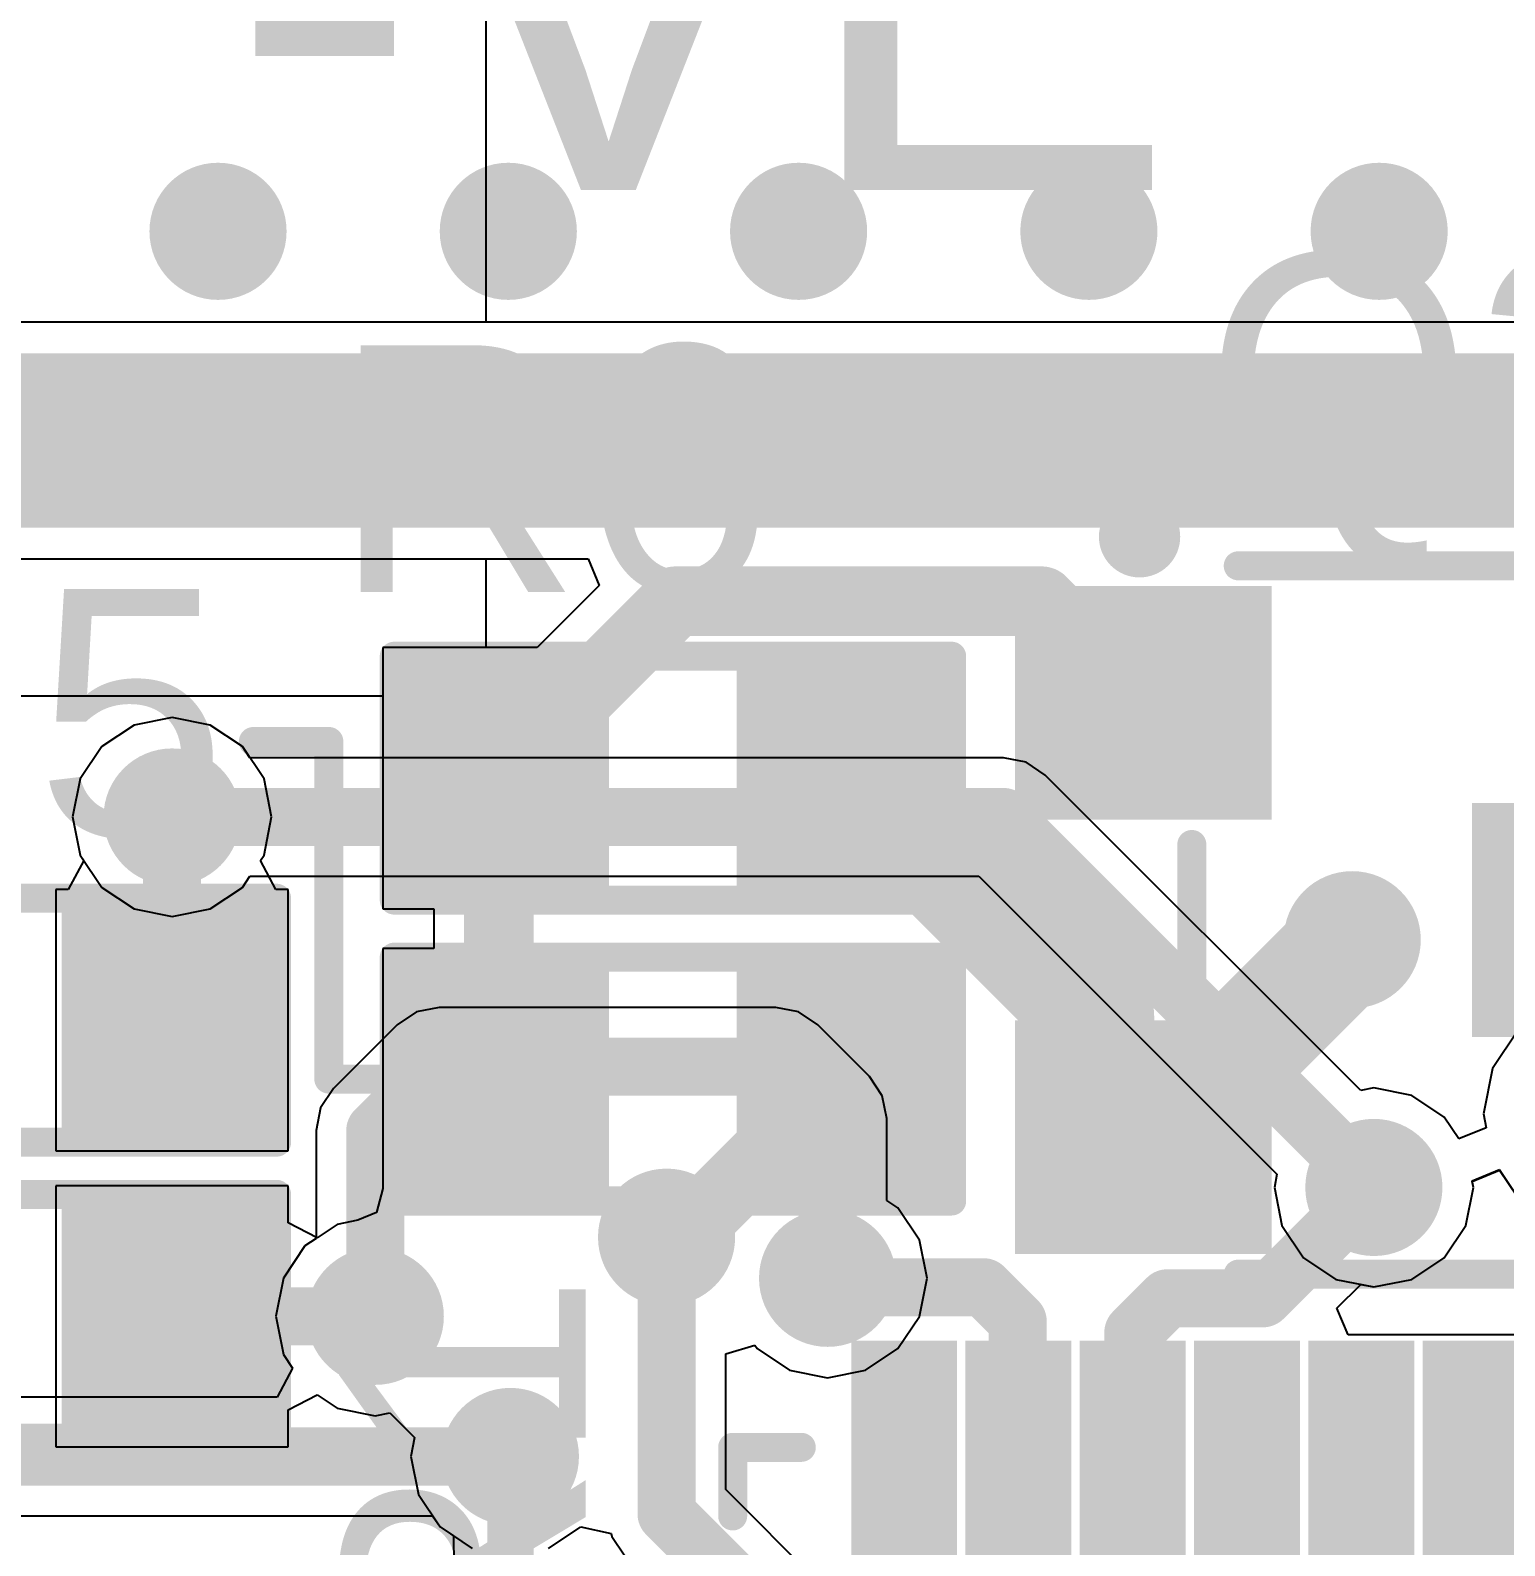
# Model space of a CAD drawing. Header units: millimetres. Extents: x -3 to 5381, y -54 to 5355.
# Drawn here: x 28.67 to 35.12, y -11.27 to -4.64 of the extents above; entities that cross this region are included whole.
import ezdxf

# ---------------------------------------------------------------- set-up
doc = ezdxf.new("R2010")
doc.units = ezdxf.units.MM
for name, color, linetype in [('BottomLayer', 5, 'Continuous'), ('TopLayer', 1, 'Continuous'), ('TopOverlay', 2, 'Continuous'), ('TopPaste', 8, 'Continuous'), ('TopSolder', 216, 'Continuous'), ('ViaHoleLayer', 16, 'Continuous')]:
    doc.layers.add(name, color=color, linetype=linetype)
doc.styles.add('Arial', font='', dxfattribs={"height": 0.2})
doc.styles.get('Arial').set_extended_font_data('Arial')

# ---------------------------------------------------------------- blocks, each defined once
blk = doc.blocks.new('RES_0603_2')
at = {"layer": 'TopLayer'}
for points in [[(-0.3809999999999999, 0.4445), (-0.3809999999999999, -0.4445), (-1.143, -0.4445), (-1.143, 0.4445)], [(1.143, 0.4445), (1.143, -0.4445), (0.3809999999999999, -0.4445), (0.3809999999999999, 0.4445)]]:
    blk.add_hatch(color=1, dxfattribs=at).paths.add_polyline_path(points)
at = {"layer": 'TopPaste'}
for points in [[(-0.3809999999999999, 0.4445), (-0.3809999999999999, -0.4445), (-1.143, -0.4445), (-1.143, 0.4445)], [(1.143, 0.4445), (1.143, -0.4445), (0.3809999999999999, -0.4445), (0.3809999999999999, 0.4445)]]:
    blk.add_hatch(color=8, dxfattribs=at).paths.add_polyline_path(points)
at = {"layer": 'TopSolder'}
for points in [[(-0.2794, 0.5460999999999999), (-0.2794, -0.5460999999999999), (-1.2446, -0.5460999999999999), (-1.2446, 0.5460999999999999)], [(1.2446, 0.5460999999999999), (1.2446, -0.5460999999999999), (0.2794, -0.5460999999999999), (0.2794, 0.5460999999999999)]]:
    blk.add_hatch(color=216, dxfattribs=at).paths.add_polyline_path(points)
at = {"layer": 'TopOverlay', "const_width": 0.127}
for points in [[(-1.2192, 0.5334), (-1.2192, -0.5334)], [(1.2192, 0.5334), (-1.2192, 0.5334)], [(1.2192, 0.5334), (1.2192, -0.5334)], [(1.2192, -0.5334), (-1.2192, -0.5334)]]:
    blk.add_lwpolyline(points, dxfattribs=at)
at = {"layer": 'TopOverlay', "const_width": 0.0635}
for points in [[(-1.25095, 0.5334, 1), (-1.18745, 0.5334, 1)], [(-1.25095, 0.5334, 1), (-1.18745, 0.5334, 1)], [(1.18745, 0.5334, 1), (1.25095, 0.5334, 1)], [(1.18745, 0.5334, 1), (1.25095, 0.5334, 1)], [(-1.25095, -0.5334, 1), (-1.18745, -0.5334, 1)], [(-1.25095, -0.5334, 1), (-1.18745, -0.5334, 1)], [(1.18745, -0.5334, 1), (1.25095, -0.5334, 1)], [(1.18745, -0.5334, 1), (1.25095, -0.5334, 1)]]:
    blk.add_lwpolyline(points, format="xyb", close=True, dxfattribs=at)
blk = doc.blocks.new('RES_0603_3')
at = {"layer": 'TopLayer'}
for points in [[(-0.3809999999999999, 0.4445), (-0.3809999999999999, -0.4445), (-1.143, -0.4445), (-1.143, 0.4445)], [(1.143, 0.4445), (1.143, -0.4445), (0.3809999999999999, -0.4445), (0.3809999999999999, 0.4445)]]:
    blk.add_hatch(color=1, dxfattribs=at).paths.add_polyline_path(points)
at = {"layer": 'TopPaste'}
for points in [[(-0.3809999999999999, 0.4445), (-0.3809999999999999, -0.4445), (-1.143, -0.4445), (-1.143, 0.4445)], [(1.143, 0.4445), (1.143, -0.4445), (0.3809999999999999, -0.4445), (0.3809999999999999, 0.4445)]]:
    blk.add_hatch(color=8, dxfattribs=at).paths.add_polyline_path(points)
at = {"layer": 'TopSolder'}
for points in [[(-0.2794, 0.5460999999999999), (-0.2794, -0.5460999999999999), (-1.2446, -0.5460999999999999), (-1.2446, 0.5460999999999999)], [(1.2446, 0.5460999999999999), (1.2446, -0.5460999999999999), (0.2794, -0.5460999999999999), (0.2794, 0.5460999999999999)]]:
    blk.add_hatch(color=216, dxfattribs=at).paths.add_polyline_path(points)
at = {"layer": 'TopOverlay', "const_width": 0.127}
for points in [[(-1.2192, 0.5334), (-1.2192, -0.5334)], [(1.2192, 0.5334), (-1.2192, 0.5334)], [(1.2192, 0.5334), (1.2192, -0.5334)], [(1.2192, -0.5334), (-1.2192, -0.5334)]]:
    blk.add_lwpolyline(points, dxfattribs=at)
at = {"layer": 'TopOverlay', "const_width": 0.0635}
for points in [[(-1.25095, 0.5334, 1), (-1.18745, 0.5334, 1)], [(-1.25095, 0.5334, 1), (-1.18745, 0.5334, 1)], [(1.18745, 0.5334, 1), (1.25095, 0.5334, 1)], [(1.18745, 0.5334, 1), (1.25095, 0.5334, 1)], [(-1.25095, -0.5334, 1), (-1.18745, -0.5334, 1)], [(-1.25095, -0.5334, 1), (-1.18745, -0.5334, 1)], [(1.18745, -0.5334, 1), (1.25095, -0.5334, 1)], [(1.18745, -0.5334, 1), (1.25095, -0.5334, 1)]]:
    blk.add_lwpolyline(points, format="xyb", close=True, dxfattribs=at)
blk = doc.blocks.new('QFN_24_EP_4X4__18')
at = {"layer": 'TopLayer'}
for points in [[(-1.37999978, 2.36500289), (-1.1200003, 2.36500289), (-1.1200003, 1.50500207), (-1.37999978, 1.50500207)], [(-0.88000078, 2.36500289), (-0.6200013, 2.36500289), (-0.6200013, 1.50500207), (-0.88000078, 1.50500207)], [(-0.37999924, 2.36500289), (-0.11999976, 2.36500289), (-0.11999976, 1.50500207), (-0.37999924, 1.50500207)], [(0.11999976, 2.36500289), (0.37999924, 2.36500289), (0.37999924, 1.50500207), (0.11999976, 1.50500207)], [(0.6200013, 2.36500289), (0.88000078, 2.36500289), (0.88000078, 1.50500207), (0.6200013, 1.50500207)], [(1.1200003, 2.36500289), (1.37999978, 2.36500289), (1.37999978, 1.50500207), (1.1200003, 1.50500207)], [(-2.36500035, 1.38000232), (-1.50499953, 1.38000232), (-1.50499953, 1.12000284), (-2.36500035, 1.12000284)], [(1.50499953, 1.38000232), (2.36500035, 1.38000232), (2.36500035, 1.12000284), (1.50499953, 1.12000284)], [(-1.05000044, 1.05000298), (1.05000044, 1.05000298), (1.05000044, -1.0499979), (-1.05000044, -1.0499979)], [(-2.36500035, 0.8800033199999999), (-1.50499953, 0.8800033199999999), (-1.50499953, 0.62000384), (-2.36500035, 0.62000384)], [(1.50499953, 0.8800033199999999), (2.36500035, 0.8800033199999999), (2.36500035, 0.62000384), (1.50499953, 0.62000384)], [(-2.36500035, 0.38000178), (-1.50499953, 0.38000178), (-1.50499953, 0.1200023), (-2.36500035, 0.1200023)], [(1.50499953, 0.38000178), (2.36500035, 0.38000178), (2.36500035, 0.1200023), (1.50499953, 0.1200023)], [(-2.36500035, -0.11999722), (-1.50499953, -0.11999722), (-1.50499953, -0.3799967), (-2.36500035, -0.3799967)], [(1.50499953, -0.11999722), (2.36500035, -0.11999722), (2.36500035, -0.3799967), (1.50499953, -0.3799967)], [(-2.36500035, -0.61999876), (-1.50499953, -0.61999876), (-1.50499953, -0.8799982399999999), (-2.36500035, -0.8799982399999999)], [(1.50499953, -0.61999876), (2.36500035, -0.61999876), (2.36500035, -0.8799982399999999), (1.50499953, -0.8799982399999999)], [(-2.36500035, -1.11999776), (-1.50499953, -1.11999776), (-1.50499953, -1.37999724), (-2.36500035, -1.37999724)], [(1.50499953, -1.11999776), (2.36500035, -1.11999776), (2.36500035, -1.37999724), (1.50499953, -1.37999724)], [(-1.37999978, -1.50499699), (-1.1200003, -1.50499699), (-1.1200003, -2.36499781), (-1.37999978, -2.36499781)], [(-0.88000078, -1.50499699), (-0.6200013, -1.50499699), (-0.6200013, -2.36499781), (-0.88000078, -2.36499781)], [(-0.37999924, -1.50499699), (-0.11999976, -1.50499699), (-0.11999976, -2.36499781), (-0.37999924, -2.36499781)], [(0.11999976, -1.50499699), (0.37999924, -1.50499699), (0.37999924, -2.36499781), (0.11999976, -2.36499781)], [(0.6200013, -1.50499699), (0.88000078, -1.50499699), (0.88000078, -2.36499781), (0.6200013, -2.36499781)], [(1.1200003, -1.50499699), (1.37999978, -1.50499699), (1.37999978, -2.36499781), (1.1200003, -2.36499781)]]:
    blk.add_hatch(color=1, dxfattribs=at).paths.add_polyline_path(points)
at = {"layer": 'TopPaste'}
for points in [[(-1.37999978, 2.36500289), (-1.1200003, 2.36500289), (-1.1200003, 1.50500207), (-1.37999978, 1.50500207)], [(-0.88000078, 2.36500289), (-0.6200013, 2.36500289), (-0.6200013, 1.50500207), (-0.88000078, 1.50500207)], [(-0.37999924, 2.36500289), (-0.11999976, 2.36500289), (-0.11999976, 1.50500207), (-0.37999924, 1.50500207)], [(0.11999976, 2.36500289), (0.37999924, 2.36500289), (0.37999924, 1.50500207), (0.11999976, 1.50500207)], [(0.6200013, 2.36500289), (0.88000078, 2.36500289), (0.88000078, 1.50500207), (0.6200013, 1.50500207)], [(1.1200003, 2.36500289), (1.37999978, 2.36500289), (1.37999978, 1.50500207), (1.1200003, 1.50500207)], [(-2.36500035, 1.38000232), (-1.50499953, 1.38000232), (-1.50499953, 1.12000284), (-2.36500035, 1.12000284)], [(1.50499953, 1.38000232), (2.36500035, 1.38000232), (2.36500035, 1.12000284), (1.50499953, 1.12000284)], [(-2.36500035, 0.8800033199999999), (-1.50499953, 0.8800033199999999), (-1.50499953, 0.62000384), (-2.36500035, 0.62000384)], [(1.50499953, 0.8800033199999999), (2.36500035, 0.8800033199999999), (2.36500035, 0.62000384), (1.50499953, 0.62000384)], [(-0.6600012199999999, 0.6600037599999999), (0.6600012199999999, 0.6600037599999999), (0.6600012199999999, -0.65999868), (-0.6600012199999999, -0.65999868)], [(-2.36500035, 0.38000178), (-1.50499953, 0.38000178), (-1.50499953, 0.1200023), (-2.36500035, 0.1200023)], [(1.50499953, 0.38000178), (2.36500035, 0.38000178), (2.36500035, 0.1200023), (1.50499953, 0.1200023)], [(-2.36500035, -0.11999722), (-1.50499953, -0.11999722), (-1.50499953, -0.3799967), (-2.36500035, -0.3799967)], [(1.50499953, -0.11999722), (2.36500035, -0.11999722), (2.36500035, -0.3799967), (1.50499953, -0.3799967)], [(-2.36500035, -0.61999876), (-1.50499953, -0.61999876), (-1.50499953, -0.8799982399999999), (-2.36500035, -0.8799982399999999)], [(1.50499953, -0.61999876), (2.36500035, -0.61999876), (2.36500035, -0.8799982399999999), (1.50499953, -0.8799982399999999)], [(-2.36500035, -1.11999776), (-1.50499953, -1.11999776), (-1.50499953, -1.37999724), (-2.36500035, -1.37999724)], [(1.50499953, -1.11999776), (2.36500035, -1.11999776), (2.36500035, -1.37999724), (1.50499953, -1.37999724)], [(-1.37999978, -1.50499699), (-1.1200003, -1.50499699), (-1.1200003, -2.36499781), (-1.37999978, -2.36499781)], [(-0.88000078, -1.50499699), (-0.6200013, -1.50499699), (-0.6200013, -2.36499781), (-0.88000078, -2.36499781)], [(-0.37999924, -1.50499699), (-0.11999976, -1.50499699), (-0.11999976, -2.36499781), (-0.37999924, -2.36499781)], [(0.11999976, -1.50499699), (0.37999924, -1.50499699), (0.37999924, -2.36499781), (0.11999976, -2.36499781)], [(0.6200013, -1.50499699), (0.88000078, -1.50499699), (0.88000078, -2.36499781), (0.6200013, -2.36499781)], [(1.1200003, -1.50499699), (1.37999978, -1.50499699), (1.37999978, -2.36499781), (1.1200003, -2.36499781)]]:
    blk.add_hatch(color=8, dxfattribs=at).paths.add_polyline_path(points)
at = {"layer": 'TopSolder'}
for points in [[(-1.48159978, 2.46660289), (-1.0184003, 2.46660289), (-1.0184003, 1.40340207), (-1.48159978, 1.40340207)], [(-0.98160078, 2.46660289), (-0.5184013, 2.46660289), (-0.5184013, 1.40340207), (-0.98160078, 1.40340207)], [(-0.48159924, 2.46660289), (-0.01839976, 2.46660289), (-0.01839976, 1.40340207), (-0.48159924, 1.40340207)], [(0.01839976, 2.46660289), (0.48159924, 2.46660289), (0.48159924, 1.40340207), (0.01839976, 1.40340207)], [(0.5184013, 2.46660289), (0.98160078, 2.46660289), (0.98160078, 1.40340207), (0.5184013, 1.40340207)], [(1.0184003, 2.46660289), (1.48159978, 2.46660289), (1.48159978, 1.40340207), (1.0184003, 1.40340207)], [(-2.46660035, 1.48160232), (-1.40339953, 1.48160232), (-1.40339953, 1.01840284), (-2.46660035, 1.01840284)], [(1.40339953, 1.48160232), (2.46660035, 1.48160232), (2.46660035, 1.01840284), (1.40339953, 1.01840284)], [(-1.15160044, 1.15160298), (1.15160044, 1.15160298), (1.15160044, -1.1515979), (-1.15160044, -1.1515979)], [(-2.46660035, 0.98160332), (-1.40339953, 0.98160332), (-1.40339953, 0.51840384), (-2.46660035, 0.51840384)], [(1.40339953, 0.98160332), (2.46660035, 0.98160332), (2.46660035, 0.51840384), (1.40339953, 0.51840384)], [(-2.46660035, 0.48160178), (-1.40339953, 0.48160178), (-1.40339953, 0.0184023), (-2.46660035, 0.0184023)], [(1.40339953, 0.48160178), (2.46660035, 0.48160178), (2.46660035, 0.0184023), (1.40339953, 0.0184023)], [(-2.46660035, -0.01839722), (-1.40339953, -0.01839722), (-1.40339953, -0.4815967), (-2.46660035, -0.4815967)], [(1.40339953, -0.01839722), (2.46660035, -0.01839722), (2.46660035, -0.4815967), (1.40339953, -0.4815967)], [(-2.46660035, -0.51839876), (-1.40339953, -0.51839876), (-1.40339953, -0.98159824), (-2.46660035, -0.98159824)], [(1.40339953, -0.51839876), (2.46660035, -0.51839876), (2.46660035, -0.98159824), (1.40339953, -0.98159824)], [(-2.46660035, -1.01839776), (-1.40339953, -1.01839776), (-1.40339953, -1.48159724), (-2.46660035, -1.48159724)], [(1.40339953, -1.01839776), (2.46660035, -1.01839776), (2.46660035, -1.48159724), (1.40339953, -1.48159724)], [(-1.48159978, -1.40339699), (-1.0184003, -1.40339699), (-1.0184003, -2.46659781), (-1.48159978, -2.46659781)], [(-0.98160078, -1.40339699), (-0.5184013, -1.40339699), (-0.5184013, -2.46659781), (-0.98160078, -2.46659781)], [(-0.48159924, -1.40339699), (-0.01839976, -1.40339699), (-0.01839976, -2.46659781), (-0.48159924, -2.46659781)], [(0.01839976, -1.40339699), (0.48159924, -1.40339699), (0.48159924, -2.46659781), (0.01839976, -2.46659781)], [(0.5184013, -1.40339699), (0.98160078, -1.40339699), (0.98160078, -2.46659781), (0.5184013, -2.46659781)], [(1.0184003, -1.40339699), (1.48159978, -1.40339699), (1.48159978, -2.46659781), (1.0184003, -2.46659781)]]:
    blk.add_hatch(color=216, dxfattribs=at).paths.add_polyline_path(points)
at = {"layer": 'TopOverlay', "const_width": 0.127}
for points in [[(-2.00000108, 2.00000362), (-1.69999914, 2.00000362)], [(-2.00000108, 2.00000362), (-2.00000108, 1.70000168)], [(1.69999914, 2.00000362), (2.00000108, 2.00000362)], [(2.00000108, 2.00000362), (2.00000108, 1.70000168)], [(-2.00000108, -1.6999966), (-2.00000108, -1.99999854)], [(2.00000108, -1.6999966), (2.00000108, -1.99999854)], [(-2.00000108, -1.99999854), (-1.69999914, -1.99999854)], [(1.69999914, -1.99999854), (2.00000108, -1.99999854)]]:
    blk.add_lwpolyline(points, dxfattribs=at)
at = {"layer": 'TopOverlay'}
for points, const_width in [([(-2.03175108, 2.00000362, 1), (-1.96825108, 2.00000362, 1)], 0.0635), ([(-2.03175108, 2.00000362, 1), (-1.96825108, 2.00000362, 1)], 0.0635), ([(-1.73174914, 2.00000362, 1), (-1.66824914, 2.00000362, 1)], 0.0635), ([(1.66824914, 2.00000362, 1), (1.73174914, 2.00000362, 1)], 0.0635), ([(1.96825108, 2.00000362, 1), (2.03175108, 2.00000362, 1)], 0.0635), ([(1.96825108, 2.00000362, 1), (2.03175108, 2.00000362, 1)], 0.0635), ([(-2.03175108, 1.70000168, 1), (-1.96825108, 1.70000168, 1)], 0.0635), ([(1.96825108, 1.70000168, 1), (2.03175108, 1.70000168, 1)], 0.0635), ([(-2.59059934, 1.2446, 1), (-2.69260066, 1.2446, 1)], 0.1999996), ([(-2.74260056, 1.2446, 1), (-2.64260076, 1.2446, 1)], 0.0999998), ([(-2.64059924, 1.2446, 1), (-2.54059944, 1.2446, 1)], 0.0999998), ([(-2.03175108, -1.6999966, 1), (-1.96825108, -1.6999966, 1)], 0.0635), ([(1.96825108, -1.6999966, 1), (2.03175108, -1.6999966, 1)], 0.0635), ([(-2.03175108, -1.99999854, 1), (-1.96825108, -1.99999854, 1)], 0.0635), ([(-2.03175108, -1.99999854, 1), (-1.96825108, -1.99999854, 1)], 0.0635), ([(-1.73174914, -1.99999854, 1), (-1.66824914, -1.99999854, 1)], 0.0635), ([(1.66824914, -1.99999854, 1), (1.73174914, -1.99999854, 1)], 0.0635), ([(1.96825108, -1.99999854, 1), (2.03175108, -1.99999854, 1)], 0.0635), ([(1.96825108, -1.99999854, 1), (2.03175108, -1.99999854, 1)], 0.0635)]:
    blk.add_lwpolyline(points, format="xyb", close=True, dxfattribs=dict(at, const_width=const_width))
blk = doc.blocks.new('RES_0603_22')
at = {"layer": 'TopLayer'}
for points in [[(-0.3809999999999999, 0.4445), (-0.3809999999999999, -0.4445), (-1.143, -0.4445), (-1.143, 0.4445)], [(1.143, 0.4445), (1.143, -0.4445), (0.3809999999999999, -0.4445), (0.3809999999999999, 0.4445)]]:
    blk.add_hatch(color=1, dxfattribs=at).paths.add_polyline_path(points)
at = {"layer": 'TopPaste'}
for points in [[(-0.3809999999999999, 0.4445), (-0.3809999999999999, -0.4445), (-1.143, -0.4445), (-1.143, 0.4445)], [(1.143, 0.4445), (1.143, -0.4445), (0.3809999999999999, -0.4445), (0.3809999999999999, 0.4445)]]:
    blk.add_hatch(color=8, dxfattribs=at).paths.add_polyline_path(points)
at = {"layer": 'TopSolder'}
for points in [[(-0.2794, 0.5460999999999999), (-0.2794, -0.5460999999999999), (-1.2446, -0.5460999999999999), (-1.2446, 0.5460999999999999)], [(1.2446, 0.5460999999999999), (1.2446, -0.5460999999999999), (0.2794, -0.5460999999999999), (0.2794, 0.5460999999999999)]]:
    blk.add_hatch(color=216, dxfattribs=at).paths.add_polyline_path(points)
at = {"layer": 'TopOverlay', "const_width": 0.127}
for points in [[(-1.2192, 0.5334), (-1.2192, -0.5334)], [(1.2192, 0.5334), (-1.2192, 0.5334)], [(1.2192, 0.5334), (1.2192, -0.5334)], [(1.2192, -0.5334), (-1.2192, -0.5334)]]:
    blk.add_lwpolyline(points, dxfattribs=at)
at = {"layer": 'TopOverlay', "const_width": 0.0635}
for points in [[(-1.25095, 0.5334, 1), (-1.18745, 0.5334, 1)], [(-1.25095, 0.5334, 1), (-1.18745, 0.5334, 1)], [(1.18745, 0.5334, 1), (1.25095, 0.5334, 1)], [(1.18745, 0.5334, 1), (1.25095, 0.5334, 1)], [(-1.25095, -0.5334, 1), (-1.18745, -0.5334, 1)], [(-1.25095, -0.5334, 1), (-1.18745, -0.5334, 1)], [(1.18745, -0.5334, 1), (1.25095, -0.5334, 1)], [(1.18745, -0.5334, 1), (1.25095, -0.5334, 1)]]:
    blk.add_lwpolyline(points, format="xyb", close=True, dxfattribs=at)
blk = doc.blocks.new('RES_0603_23')
at = {"layer": 'TopLayer'}
for points in [[(-0.3809999999999999, 0.4445), (-0.3809999999999999, -0.4445), (-1.143, -0.4445), (-1.143, 0.4445)], [(1.143, 0.4445), (1.143, -0.4445), (0.3809999999999999, -0.4445), (0.3809999999999999, 0.4445)]]:
    blk.add_hatch(color=1, dxfattribs=at).paths.add_polyline_path(points)
at = {"layer": 'TopPaste'}
for points in [[(-0.3809999999999999, 0.4445), (-0.3809999999999999, -0.4445), (-1.143, -0.4445), (-1.143, 0.4445)], [(1.143, 0.4445), (1.143, -0.4445), (0.3809999999999999, -0.4445), (0.3809999999999999, 0.4445)]]:
    blk.add_hatch(color=8, dxfattribs=at).paths.add_polyline_path(points)
at = {"layer": 'TopSolder'}
for points in [[(-0.2794, 0.5460999999999999), (-0.2794, -0.5460999999999999), (-1.2446, -0.5460999999999999), (-1.2446, 0.5460999999999999)], [(1.2446, 0.5460999999999999), (1.2446, -0.5460999999999999), (0.2794, -0.5460999999999999), (0.2794, 0.5460999999999999)]]:
    blk.add_hatch(color=216, dxfattribs=at).paths.add_polyline_path(points)
at = {"layer": 'TopOverlay', "const_width": 0.127}
for points in [[(-1.2192, 0.5334), (-1.2192, -0.5334)], [(1.2192, 0.5334), (-1.2192, 0.5334)], [(1.2192, 0.5334), (1.2192, -0.5334)], [(1.2192, -0.5334), (-1.2192, -0.5334)]]:
    blk.add_lwpolyline(points, dxfattribs=at)
at = {"layer": 'TopOverlay', "const_width": 0.0635}
for points in [[(-1.25095, 0.5334, 1), (-1.18745, 0.5334, 1)], [(-1.25095, 0.5334, 1), (-1.18745, 0.5334, 1)], [(1.18745, 0.5334, 1), (1.25095, 0.5334, 1)], [(1.18745, 0.5334, 1), (1.25095, 0.5334, 1)], [(-1.25095, -0.5334, 1), (-1.18745, -0.5334, 1)], [(-1.25095, -0.5334, 1), (-1.18745, -0.5334, 1)], [(1.18745, -0.5334, 1), (1.25095, -0.5334, 1)], [(1.18745, -0.5334, 1), (1.25095, -0.5334, 1)]]:
    blk.add_lwpolyline(points, format="xyb", close=True, dxfattribs=at)
blk = doc.blocks.new('SOT_23_28')
at = {"layer": 'TopLayer'}
for points in [[(-0.41000045, 1.46000089), (0.41000045, 1.46000089), (0.41000045, 0.54000019), (-0.41000045, 0.54000019)], [(-1.36000109, -0.54000019), (-0.54000019, -0.54000019), (-0.54000019, -1.46000089), (-1.36000109, -1.46000089)], [(0.54000019, -0.54000019), (1.36000109, -0.54000019), (1.36000109, -1.46000089), (0.54000019, -1.46000089)]]:
    blk.add_hatch(color=1, dxfattribs=at).paths.add_polyline_path(points)
at = {"layer": 'TopPaste'}
for points in [[(-0.41000045, 1.46000089), (0.41000045, 1.46000089), (0.41000045, 0.54000019), (-0.41000045, 0.54000019)], [(-1.36000109, -0.54000019), (-0.54000019, -0.54000019), (-0.54000019, -1.46000089), (-1.36000109, -1.46000089)], [(0.54000019, -0.54000019), (1.36000109, -0.54000019), (1.36000109, -1.46000089), (0.54000019, -1.46000089)]]:
    blk.add_hatch(color=8, dxfattribs=at).paths.add_polyline_path(points)
at = {"layer": 'TopSolder'}
for points in [[(-0.51160045, 1.56160089), (0.51160045, 1.56160089), (0.51160045, 0.43840019), (-0.51160045, 0.43840019)], [(-1.46160109, -0.43840019), (-0.43840019, -0.43840019), (-0.43840019, -1.56160089), (-1.46160109, -1.56160089)], [(0.43840019, -0.43840019), (1.46160109, -0.43840019), (1.46160109, -1.56160089), (0.43840019, -1.56160089)]]:
    blk.add_hatch(color=216, dxfattribs=at).paths.add_polyline_path(points)
at = {"layer": 'TopOverlay', "const_width": 0.127}
for points in [[(-1.5494, -0.5841999999999999), (-1.5494, 0.8128)], [(-0.5588, 0.8128), (-1.5494, 0.8128)], [(1.5494, 0.8128), (0.5588, 0.8128)], [(1.5494, -0.5841999999999999), (1.5494, 0.8128)], [(0.3302, -0.7874), (-0.3302, -0.7874)]]:
    blk.add_lwpolyline(points, dxfattribs=at)
at = {"layer": 'TopOverlay'}
for points, const_width in [([(-1.58115, 0.8128, 1), (-1.51765, 0.8128, 1)], 0.0635), ([(-1.58115, 0.8128, 1), (-1.51765, 0.8128, 1)], 0.0635), ([(-0.5905499999999999, 0.8128, 1), (-0.52705, 0.8128, 1)], 0.0635), ([(0.52705, 0.8128, 1), (0.5905499999999999, 0.8128, 1)], 0.0635), ([(1.51765, 0.8128, 1), (1.58115, 0.8128, 1)], 0.0635), ([(1.51765, 0.8128, 1), (1.58115, 0.8128, 1)], 0.0635), ([(-1.58115, -0.5841999999999999, 1), (-1.51765, -0.5841999999999999, 1)], 0.0635), ([(1.51765, -0.5841999999999999, 1), (1.58115, -0.5841999999999999, 1)], 0.0635), ([(-0.36195, -0.7874, 1), (-0.29845, -0.7874, 1)], 0.0635), ([(0.29845, -0.7874, 1), (0.36195, -0.7874, 1)], 0.0635), ([(-1.6256, -1.016, 1), (-1.7272, -1.016, 1)], 0.254), ([(-1.7907, -1.016, 1), (-1.6637, -1.016, 1)], 0.127), ([(-1.6891, -1.016, 1), (-1.5621, -1.016, 1)], 0.127)]:
    blk.add_lwpolyline(points, format="xyb", close=True, dxfattribs=dict(at, const_width=const_width))

msp = doc.modelspace()

# ---------------------------------------------------------------- hatches: boundary and pattern name
at = {"layer": 'BottomLayer'}
h = msp.add_hatch(color=5, dxfattribs=at)
edge = h.paths.add_edge_path()
edge.add_arc((29.48716226, -5.515051199999999), 0.2999994, 0, 360)
h = msp.add_hatch(color=5, dxfattribs=at)
edge = h.paths.add_edge_path()
edge.add_arc((30.75716226, -5.515051199999999), 0.2999994, 0, 360)
h = msp.add_hatch(color=5, dxfattribs=at)
edge = h.paths.add_edge_path()
edge.add_arc((32.02716226, -5.515051199999999), 0.2999994, 0, 360)
h = msp.add_hatch(color=5, dxfattribs=at)
edge = h.paths.add_edge_path()
edge.add_arc((33.29716226, -5.515051199999999), 0.2999994, 0, 360)
h = msp.add_hatch(color=5, dxfattribs=at)
edge = h.paths.add_edge_path()
edge.add_arc((34.56716226, -5.515051199999999), 0.2999994, 0, 360)
h = msp.add_hatch(color=5, dxfattribs=at)
edge = h.paths.add_edge_path()
edge.add_arc((29.2862, -8.0772), 0.2999994, 0, 360)
h = msp.add_hatch(color=5, dxfattribs=at)
edge = h.paths.add_edge_path()
edge.add_arc((34.4493088, -8.61420426), 0.2999994, 0, 360)
h = msp.add_hatch(color=5, dxfattribs=at)
edge = h.paths.add_edge_path()
edge.add_arc((34.544, -9.697925739999999), 0.2999994, 0, 360)
h = msp.add_hatch(color=5, dxfattribs=at)
edge = h.paths.add_edge_path()
edge.add_arc((31.44954086, -9.915481819999998), 0.2999994, 0, 360)
h = msp.add_hatch(color=5, dxfattribs=at)
edge = h.paths.add_edge_path()
edge.add_arc((32.15395143999999, -10.09530366), 0.2999994, 0, 360)
h = msp.add_hatch(color=5, dxfattribs=at)
edge = h.paths.add_edge_path()
edge.add_arc((30.1752, -10.2616), 0.2999994, 0, 360)
h = msp.add_hatch(color=5, dxfattribs=at)
edge = h.paths.add_edge_path()
edge.add_arc((30.7663088, -10.87480426), 0.2999994, 0, 360)
at = {"layer": 'TopLayer'}
h = msp.add_hatch(color=1, dxfattribs=at)
edge = h.paths.add_edge_path()
edge.add_arc((29.48716226, -5.515051199999999), 0.2999994, 0, 360)
h = msp.add_hatch(color=1, dxfattribs=at)
edge = h.paths.add_edge_path()
edge.add_arc((30.75716226, -5.515051199999999), 0.2999994, 0, 360)
h = msp.add_hatch(color=1, dxfattribs=at)
edge = h.paths.add_edge_path()
edge.add_arc((32.02716226, -5.515051199999999), 0.2999994, 0, 360)
h = msp.add_hatch(color=1, dxfattribs=at)
edge = h.paths.add_edge_path()
edge.add_arc((33.29716226, -5.515051199999999), 0.2999994, 0, 360)
h = msp.add_hatch(color=1, dxfattribs=at)
edge = h.paths.add_edge_path()
edge.add_arc((34.56716226, -5.515051199999999), 0.2999994, 0, 360)
h = msp.add_hatch(color=1, dxfattribs=at)
edge = h.paths.add_edge_path()
edge.add_arc((29.2862, -8.0772), 0.2999994, 0, 360)
h = msp.add_hatch(color=1, dxfattribs=at)
edge = h.paths.add_edge_path()
edge.add_arc((34.4493088, -8.61420426), 0.2999994, 0, 360)
h = msp.add_hatch(color=1, dxfattribs=at)
edge = h.paths.add_edge_path()
edge.add_arc((34.544, -9.697925739999999), 0.2999994, 0, 360)
h = msp.add_hatch(color=1, dxfattribs=at)
edge = h.paths.add_edge_path()
edge.add_arc((31.44954086, -9.915481819999998), 0.2999994, 0, 360)
h = msp.add_hatch(color=1, dxfattribs=at)
edge = h.paths.add_edge_path()
edge.add_arc((32.15395143999999, -10.09530366), 0.2999994, 0, 360)
h = msp.add_hatch(color=1, dxfattribs=at)
edge = h.paths.add_edge_path()
edge.add_arc((30.1752, -10.2616), 0.2999994, 0, 360)
h = msp.add_hatch(color=1, dxfattribs=at)
edge = h.paths.add_edge_path()
edge.add_arc((30.7663088, -10.87480426), 0.2999994, 0, 360)
at = {"layer": 'ViaHoleLayer'}
h = msp.add_hatch(color=16, dxfattribs=at)
edge = h.paths.add_edge_path()
edge.add_arc((29.48716226, -5.515051199999999), 0.1499997, 0, 360)
h = msp.add_hatch(color=16, dxfattribs=at)
edge = h.paths.add_edge_path()
edge.add_arc((30.75716226, -5.515051199999999), 0.1499997, 0, 360)
h = msp.add_hatch(color=16, dxfattribs=at)
edge = h.paths.add_edge_path()
edge.add_arc((32.02716226, -5.515051199999999), 0.1499997, 0, 360)
h = msp.add_hatch(color=16, dxfattribs=at)
edge = h.paths.add_edge_path()
edge.add_arc((33.29716226, -5.515051199999999), 0.1499997, 0, 360)
h = msp.add_hatch(color=16, dxfattribs=at)
edge = h.paths.add_edge_path()
edge.add_arc((34.56716226, -5.515051199999999), 0.1499997, 0, 360)
h = msp.add_hatch(color=16, dxfattribs=at)
edge = h.paths.add_edge_path()
edge.add_arc((29.2862, -8.0772), 0.1499997, 0, 360)
h = msp.add_hatch(color=16, dxfattribs=at)
edge = h.paths.add_edge_path()
edge.add_arc((34.4493088, -8.61420426), 0.1499997, 0, 360)
h = msp.add_hatch(color=16, dxfattribs=at)
edge = h.paths.add_edge_path()
edge.add_arc((34.544, -9.697925739999999), 0.1499997, 0, 360)
h = msp.add_hatch(color=16, dxfattribs=at)
edge = h.paths.add_edge_path()
edge.add_arc((31.44954086, -9.915481819999998), 0.1499997, 0, 360)
h = msp.add_hatch(color=16, dxfattribs=at)
edge = h.paths.add_edge_path()
edge.add_arc((32.15395143999999, -10.09530366), 0.1499997, 0, 360)
h = msp.add_hatch(color=16, dxfattribs=at)
edge = h.paths.add_edge_path()
edge.add_arc((30.1752, -10.2616), 0.1499997, 0, 360)
h = msp.add_hatch(color=16, dxfattribs=at)
edge = h.paths.add_edge_path()
edge.add_arc((30.7663088, -10.87480426), 0.1499997, 0, 360)

# ---------------------------------------------------------------- linework, layer by layer
at = {"layer": 'BottomLayer'}
for p, q in [((29.11959378, -7.67497576), (28.978352, -7.769352)), ((29.2862, -7.64183638), (29.11959378, -7.67497576)), ((29.45280622, -7.67497576), (29.2862, -7.64183638)), ((29.594048, -7.769352), (29.45280622, -7.67497576)), ((28.978352, -7.769352), (28.88397576, -7.91059378)), ((29.62670478, -7.81822414), (29.594048, -7.769352)), ((32.92327426, -7.81822414), (29.62670478, -7.81822414)), ((33.02237998, -7.837937080000001), (32.92327426, -7.81822414)), ((33.1063981, -7.89407616), (33.02237998, -7.837937080000001)), ((28.88397576, -7.91059378), (28.85083638, -8.0772)), ((34.48635216, -9.274030219999998), (33.1063981, -7.89407616)), ((28.85083638, -8.0772), (28.88397576, -8.24380622)), ((28.88397576, -8.24380622), (28.978352, -8.385048)), ((29.594048, -8.385048), (29.62670478, -8.336175859999999)), ((29.62670478, -8.336175859999999), (32.81600244, -8.336175859999999)), ((32.81600244, -8.336175859999999), (34.12010448, -9.6402779)), ((28.978352, -8.385048), (29.11959378, -8.47942424)), ((29.45280622, -8.47942424), (29.594048, -8.385048)), ((29.11959378, -8.47942424), (29.2862, -8.51256362)), ((29.2862, -8.51256362), (29.45280622, -8.47942424)), ((30.35549428, -8.93013708), (30.27147616, -8.98627616)), ((30.4546, -8.91042414), (30.35549428, -8.93013708)), ((31.92779999999999, -8.91042414), (30.4546, -8.91042414)), ((32.02690572, -8.93013708), (31.92779999999999, -8.91042414)), ((32.11092384, -8.98627616), (32.02690572, -8.93013708)), ((30.27147616, -8.98627616), (29.99207616, -9.26567616)), ((32.33707528, -9.2124276), (32.11092384, -8.98627616)), ((35.17526111999999, -9.009956579999999), (35.06298295999999, -9.17799282)), ((32.39321435999999, -9.29644572), (32.33707528, -9.2124276)), ((35.06298295999999, -9.17799282), (35.02355708, -9.37620426)), ((29.99207616, -9.26567616), (29.93593708, -9.34969428)), ((34.544, -9.262562119999998), (34.48635216, -9.274030219999998)), ((34.71060622, -9.295701499999998), (34.544, -9.262562119999998)), ((32.4129273, -9.39555144), (32.39321435999999, -9.29644572)), ((34.851848, -9.39007774), (34.71060622, -9.295701499999998)), ((29.93593708, -9.34969428), (29.91622414, -9.448799999999999)), ((32.4129273, -9.75479888), (32.4129273, -9.39555144)), ((34.9158941, -9.48592718), (34.851848, -9.39007774)), ((35.02355708, -9.37620426), (35.03552556, -9.436374319999999)), ((29.91622414, -9.448799999999999), (29.91622414, -9.92109522)), ((35.03552556, -9.436374319999999), (34.9158941, -9.48592718)), ((34.12010448, -9.6402779), (34.10863638, -9.697925739999999)), ((34.97368164, -9.66936344), (35.0933131, -9.61981058)), ((34.97936362, -9.697925739999999), (34.97368164, -9.66936344)), ((35.0933131, -9.61981058), (35.17526111999999, -9.742451939999999)), ((34.10863638, -9.697925739999999), (34.14177575999999, -9.864531959999999)), ((34.94622424, -9.864531959999999), (34.97936362, -9.697925739999999)), ((32.46179944, -9.78745566), (32.4129273, -9.75479888)), ((32.55617568, -9.928697439999999), (32.46179944, -9.78745566)), ((34.14177575999999, -9.864531959999999), (34.236152, -10.00577374)), ((34.851848, -10.00577374), (34.94622424, -9.864531959999999)), ((29.91622414, -9.92109522), (29.867352, -9.953752)), ((32.58931506, -10.09530366), (32.55617568, -9.928697439999999)), ((29.867352, -9.953752), (29.77297576, -10.09499378)), ((34.236152, -10.00577374), (34.37739378, -10.10014998)), ((34.71060622, -10.10014998), (34.851848, -10.00577374)), ((29.77297576, -10.09499378), (29.73983638, -10.2616)), ((32.55617568, -10.26190988), (32.58931506, -10.09530366)), ((34.37739378, -10.10014998), (34.544, -10.13328936)), ((34.544, -10.13328936), (34.71060622, -10.10014998)), ((29.73983638, -10.2616), (29.77297576, -10.42820622)), ((32.46179944, -10.40315166), (32.55617568, -10.26190988)), ((31.70851672, -10.42583386), (31.83551672, -10.38730968)), ((31.83551672, -10.38730968), (31.84610344, -10.40315166)), ((31.84610344, -10.40315166), (31.98734522, -10.4975279)), ((32.32055766, -10.4975279), (32.46179944, -10.40315166)), ((29.77297576, -10.42820622), (29.81348114, -10.4888284)), ((31.70851672, -11.01896196), (31.70851672, -10.42583386)), ((29.81348114, -10.4888284), (29.74559964, -10.6158284)), ((31.98734522, -10.4975279), (32.15395143999999, -10.53066728)), ((32.15395143999999, -10.53066728), (32.32055766, -10.4975279)), ((29.74559964, -10.6158284), (21.48390674, -10.6158284)), ((33.41323264, -12.72367788), (31.70851672, -11.01896196)), ((21.48390674, -11.13378012), (30.42580402, -11.13378012)), ((30.42580402, -11.13378012), (30.4584608, -11.18265226)), ((30.4584608, -11.18265226), (30.59970258, -11.2770285)), ((30.93291502, -11.2770285), (31.07415426, -11.18265226)), ((31.07415426, -11.18265226), (31.20754744, -11.21161588)), ((31.20754744, -11.21161588), (31.21027794, -11.2253395)), ((31.21027794, -11.2253395), (31.26641702, -11.30935762))]:
    msp.add_line(p, q, dxfattribs=at)
at = {"layer": 'BottomLayer', "const_width": 0.254}
for points in [[(29.2862, -8.0772), (32.92327426, -8.0772)], [(32.92327426, -8.0772), (34.544, -9.697925739999999)], [(30.1752, -9.448799999999999), (30.4546, -9.1694)], [(30.4546, -9.1694), (31.92779999999999, -9.1694)], [(31.92779999999999, -9.1694), (32.15395143999999, -9.39555144)], [(32.15395143999999, -10.09530366), (32.15395143999999, -9.39555144)], [(30.1752, -10.2616), (30.1752, -9.448799999999999)], [(31.44954086, -11.12623378), (31.44954086, -9.915481819999998)], [(21.14340196, -10.87480426), (30.7663088, -10.87480426)], [(31.44954086, -11.12623378), (33.2301088, -12.90680172)]]:
    msp.add_lwpolyline(points, dxfattribs=at)
at = {"layer": 'BottomLayer', "const_width": 0.127}
for points in [[(29.2227, -8.0772, 1), (29.3497, -8.0772, 1)], [(32.85977426, -8.0772, 1), (32.98677426, -8.0772, 1)], [(32.85977426, -8.0772, 1), (32.98677426, -8.0772, 1)], [(30.39109999999999, -9.1694, 1), (30.5181, -9.1694, 1)], [(30.39109999999999, -9.1694, 1), (30.5181, -9.1694, 1)], [(31.8643, -9.1694, 1), (31.9913, -9.1694, 1)], [(31.8643, -9.1694, 1), (31.9913, -9.1694, 1)], [(32.09045144, -9.39555144, 1), (32.21745144, -9.39555144, 1)], [(32.09045144, -9.39555144, 1), (32.21745144, -9.39555144, 1)], [(30.1117, -9.448799999999999, 1), (30.23869999999999, -9.448799999999999, 1)], [(30.1117, -9.448799999999999, 1), (30.23869999999999, -9.448799999999999, 1)], [(34.4805, -9.697925739999999, 1), (34.6075, -9.697925739999999, 1)], [(31.38604085999999, -9.915481819999998, 1), (31.51304086, -9.915481819999998, 1)], [(32.09045144, -10.09530366, 1), (32.21745144, -10.09530366, 1)], [(30.1117, -10.2616, 1), (30.23869999999999, -10.2616, 1)], [(30.7028088, -10.87480426, 1), (30.8298088, -10.87480426, 1)], [(31.38604085999999, -11.12623378, 1), (31.51304086, -11.12623378, 1)], [(31.38604085999999, -11.12623378, 1), (31.51304086, -11.12623378, 1)]]:
    msp.add_lwpolyline(points, format="xyb", close=True, dxfattribs=at)
at = {"layer": 'TopLayer'}
for p, q in [((30.658562, -4.195318), (30.658562, -5.911852539999999)), ((30.658562, -5.911852539999999), (26.81169644, -5.911852539999999)), ((36.8509677, -5.911852539999999), (26.81169644, -5.911852539999999)), ((26.5971528, -6.947755979999999), (30.658562, -6.947755979999999)), ((26.5971528, -6.947755979999999), (31.10626748, -6.947755979999999)), ((30.658562, -6.947755979999999), (30.658562, -7.33582226)), ((31.10626748, -6.947755979999999), (31.15486784, -7.065088739999999)), ((31.15486784, -7.065088739999999), (30.88413432, -7.33582226)), ((30.658562, -7.33582226), (30.2075088, -7.33582226)), ((30.2075088, -7.33582226), (30.2075088, -8.47882226)), ((30.88413432, -7.33582226), (30.2075088, -7.33582226)), ((30.2075088, -7.33582226), (30.2075088, -7.548118)), ((30.2075088, -7.548118), (21.0348068, -7.548118)), ((29.11959378, -7.67497576), (28.978352, -7.769352)), ((29.2862, -7.64183638), (29.11959378, -7.67497576)), ((29.45280622, -7.67497576), (29.2862, -7.64183638)), ((29.594048, -7.769352), (29.45280622, -7.67497576)), ((28.978352, -7.769352), (28.88397576, -7.91059378)), ((29.68842424, -7.91059378), (29.594048, -7.769352)), ((28.88397576, -7.91059378), (28.85083638, -8.0772)), ((29.72156362, -8.0772), (29.68842424, -7.91059378)), ((28.85083638, -8.0772), (28.88397576, -8.24380622)), ((29.68842424, -8.24380622), (29.72156362, -8.0772)), ((28.89993966, -8.2677), (28.83205816, -8.3947)), ((28.88397576, -8.24380622), (28.89993966, -8.2677)), ((29.67246034, -8.2677), (29.68842424, -8.24380622)), ((29.74034184, -8.3947), (29.67246034, -8.2677)), ((28.83205816, -8.3947), (28.7782, -8.3947)), ((28.7782, -8.3947), (28.7782, -9.5377)), ((29.7942, -8.3947), (29.74034184, -8.3947)), ((29.7942, -9.5377), (29.7942, -8.3947)), ((30.2075088, -8.47882226), (30.4306351, -8.47882226)), ((30.4306351, -8.47882226), (30.4306351, -8.65230426)), ((30.4306351, -8.65230426), (30.2075088, -8.65230426)), ((30.2075088, -8.65230426), (30.2075088, -9.703173379999999)), ((28.7782, -9.5377), (29.7942, -9.5377)), ((34.97414646, -9.671695159999999), (35.09377791999999, -9.6221423)), ((34.97936362, -9.697925739999999), (34.97414646, -9.671695159999999)), ((35.09377791999999, -9.6221423), (35.17196166, -9.73915248)), ((29.7942, -9.6901), (28.7782, -9.6901)), ((28.7782, -9.6901), (28.7782, -10.8331)), ((29.7942, -9.85203516), (29.7942, -9.6901)), ((30.2075088, -9.703173379999999), (30.18027492, -9.8069019)), ((34.94622424, -9.864531959999999), (34.97936362, -9.697925739999999)), ((30.18027492, -9.8069019), (30.09955372, -9.84128334)), ((29.9212, -9.91777036), (29.7942, -9.85203516)), ((30.00859378, -9.85937576), (29.9212, -9.91777036)), ((30.09955372, -9.84128334), (30.00859378, -9.85937576)), ((34.851848, -10.00577374), (34.94622424, -9.864531959999999)), ((34.71060622, -10.10014998), (34.851848, -10.00577374)), ((34.382583, -10.22559042), (34.48635216, -10.12182126)), ((34.48635216, -10.12182126), (34.544, -10.13328936)), ((34.544, -10.13328936), (34.71060622, -10.10014998)), ((34.4311859, -10.34292318), (34.382583, -10.22559042)), ((35.24586804, -10.34292318), (34.4311859, -10.34292318)), ((29.7942, -10.67116484), (29.9212, -10.60542964)), ((29.9212, -10.60542964), (30.00859378, -10.66382424)), ((29.7942, -10.8331), (29.7942, -10.67116484)), ((30.00859378, -10.66382424), (30.1752, -10.69696362)), ((30.1752, -10.69696362), (30.23936802, -10.68420012)), ((30.23936802, -10.68420012), (30.3473739, -10.792206)), ((30.3473739, -10.792206), (30.33094518, -10.87480426)), ((28.7782, -10.8331), (29.7942, -10.8331)), ((30.33094518, -10.87480426), (30.36408456, -11.04141048)), ((30.36408456, -11.04141048), (30.4584608, -11.18265226)), ((30.4584608, -11.18265226), (30.51753612, -11.2221264)), ((30.51753612, -11.2221264), (30.5193192, -11.34947946))]:
    msp.add_line(p, q, dxfattribs=at)
for points, const_width in [([(26.5971528, -6.429804259999999), (37.06551134, -6.429804259999999)], 0.7619999999999999), ([(31.0076088, -7.61522226), (31.48952808, -7.13330298)], 0.3048), ([(31.48952808, -7.13330298), (33.0904088, -7.13330298)], 0.3048), ([(33.0904088, -7.13330298), (33.5349088, -7.57780298)], 0.3048), ([(30.71550879999999, -7.843822259999999), (30.9441088, -7.61522226)], 0.3048), ([(30.9441088, -7.61522226), (31.0076088, -7.61522226)], 0.3048), ([(32.28733954, -8.018653), (32.28733954, -7.907322259999999)], 0.508), ([(30.71550879999999, -9.22380426), (30.71550879999999, -7.843822259999999)], 0.3048), ([(32.28733954, -8.018653), (32.3665088, -8.09782226)], 0.508), ([(32.3665088, -8.09782226), (32.47783954, -8.09782226)], 0.508), ([(32.47783954, -8.09782226), (32.77832153999999, -8.39830426)], 0.508), ([(29.2862, -8.966199999999999), (29.2862, -8.0772)], 0.254), ([(32.77832153999999, -8.39830426), (32.77832408, -8.39830426)], 0.508), ([(32.77832408, -8.39830426), (33.32890718, -8.948887359999999)], 0.508), ([(33.5849087, -9.477804260000001), (34.4485087, -8.61420426)], 0.508), ([(34.4485087, -8.61420426), (34.4493088, -8.61420426)], 0.508), ([(33.32890718, -9.32180254), (33.32890718, -8.948887359999999)], 0.508), ([(32.2395088, -9.28730426), (32.2395088, -9.22380426)], 0.3048), ([(33.32890718, -9.32180254), (33.4849089, -9.477804260000001)], 0.508), ([(32.0109088, -9.515904260000001), (32.2395088, -9.28730426)], 0.3048), ([(33.4849089, -9.477804260000001), (33.5349088, -9.477804260000001)], 0.508), ([(33.5349088, -9.477804260000001), (33.5849087, -9.477804260000001)], 0.508), ([(31.51437944, -9.915481819999998), (31.913957, -9.515904260000001)], 0.3048), ([(31.913957, -9.515904260000001), (32.0109088, -9.515904260000001)], 0.3048), ([(34.05914194, -10.1827838), (34.544, -9.697925739999999)], 0.254), ([(31.44954086, -9.915481819999998), (31.51437944, -9.915481819999998)], 0.3048), ([(32.15395143999999, -10.09530366), (32.19324777999999, -10.1346)], 0.254), ([(32.19324777999999, -10.1346), (32.83707682, -10.1346)], 0.254), ([(32.83707682, -10.1346), (32.98586748, -10.28339066)], 0.254), ([(33.4918685, -10.33157446), (33.64065916, -10.1827838)], 0.254), ([(33.64065916, -10.1827838), (34.05914194, -10.1827838)], 0.254), ([(29.2862, -10.2616), (30.1752, -10.2616)], 0.254), ([(32.98586748, -10.89692258), (32.98586748, -10.28339066)], 0.254), ([(33.4918685, -10.89692258), (33.4918685, -10.33157446)], 0.254), ([(30.7663088, -11.40820172), (30.7663088, -10.87480426)], 0.2032), ([(32.98586748, -10.89692258), (32.98886722, -10.89992232)], 0.254), ([(33.48886876, -10.89992232), (33.4918685, -10.89692258)], 0.254), ([(32.48912222, -12.51052616), (32.48912222, -10.89992232)], 0.127)]:
    msp.add_lwpolyline(points, dxfattribs=dict(at, const_width=const_width))
for points, const_width in [([(31.41332808, -7.13330298, 1), (31.56572808, -7.13330298, 1)], 0.1524), ([(31.41332808, -7.13330298, 1), (31.56572808, -7.13330298, 1)], 0.1524), ([(33.0142088, -7.13330298, 1), (33.1666088, -7.13330298, 1)], 0.1524), ([(33.0142088, -7.13330298, 1), (33.1666088, -7.13330298, 1)], 0.1524), ([(30.8679088, -7.61522226, 1), (31.0203088, -7.61522226, 1)], 0.1524), ([(30.8679088, -7.61522226, 1), (31.0203088, -7.61522226, 1)], 0.1524), ([(30.9314088, -7.61522226, 1), (31.0838088, -7.61522226, 1)], 0.1524), ([(30.9314088, -7.61522226, 1), (31.0838088, -7.61522226, 1)], 0.1524), ([(33.4587088, -7.57780298, 1), (33.6111088, -7.57780298, 1)], 0.1524), ([(32.16033954, -7.907322259999999, 1), (32.41433954, -7.907322259999999, 1)], 0.254), ([(30.6393088, -7.843822259999999, 1), (30.7917088, -7.843822259999999, 1)], 0.1524), ([(30.6393088, -7.843822259999999, 1), (30.7917088, -7.843822259999999, 1)], 0.1524), ([(32.16033954, -8.018653, 1), (32.41433954, -8.018653, 1)], 0.254), ([(32.16033954, -8.018653, 1), (32.41433954, -8.018653, 1)], 0.254), ([(32.2395088, -8.09782226, 1), (32.4935088, -8.09782226, 1)], 0.254), ([(32.2395088, -8.09782226, 1), (32.4935088, -8.09782226, 1)], 0.254), ([(32.35083954, -8.09782226, 1), (32.60483954, -8.09782226, 1)], 0.254), ([(32.35083954, -8.09782226, 1), (32.60483954, -8.09782226, 1)], 0.254), ([(29.2227, -8.0772, 1), (29.3497, -8.0772, 1)], 0.127), ([(32.65132154, -8.39830426, 1), (32.90532154, -8.39830426, 1)], 0.254), ([(32.65132154, -8.39830426, 1), (32.90532154, -8.39830426, 1)], 0.254), ([(32.65132408, -8.39830426, 1), (32.90532407999999, -8.39830426, 1)], 0.254), ([(32.65132408, -8.39830426, 1), (32.90532407999999, -8.39830426, 1)], 0.254), ([(34.3215087, -8.61420426, 1), (34.5755087, -8.61420426, 1)], 0.254), ([(34.3215087, -8.61420426, 1), (34.5755087, -8.61420426, 1)], 0.254), ([(34.3223088, -8.61420426, 1), (34.5763088, -8.61420426, 1)], 0.254), ([(33.20190718, -8.948887359999999, 1), (33.45590718, -8.948887359999999, 1)], 0.254), ([(33.20190718, -8.948887359999999, 1), (33.45590718, -8.948887359999999, 1)], 0.254), ([(29.2227, -8.966199999999999, 1), (29.3497, -8.966199999999999, 1)], 0.127), ([(30.6393088, -9.22380426, 1), (30.7917088, -9.22380426, 1)], 0.1524), ([(32.1633088, -9.22380426, 1), (32.3157088, -9.22380426, 1)], 0.1524), ([(33.20190718, -9.32180254, 1), (33.45590718, -9.32180254, 1)], 0.254), ([(33.20190718, -9.32180254, 1), (33.45590718, -9.32180254, 1)], 0.254), ([(32.1633088, -9.28730426, 1), (32.3157088, -9.28730426, 1)], 0.1524), ([(32.1633088, -9.28730426, 1), (32.3157088, -9.28730426, 1)], 0.1524), ([(33.3579089, -9.477804260000001, 1), (33.6119089, -9.477804260000001, 1)], 0.254), ([(33.3579089, -9.477804260000001, 1), (33.6119089, -9.477804260000001, 1)], 0.254), ([(33.4079088, -9.477804260000001, 1), (33.6619088, -9.477804260000001, 1)], 0.254), ([(33.4079088, -9.477804260000001, 1), (33.6619088, -9.477804260000001, 1)], 0.254), ([(33.4579087, -9.477804260000001, 1), (33.7119087, -9.477804260000001, 1)], 0.254), ([(33.4579087, -9.477804260000001, 1), (33.7119087, -9.477804260000001, 1)], 0.254), ([(31.837757, -9.515904260000001, 1), (31.990157, -9.515904260000001, 1)], 0.1524), ([(31.837757, -9.515904260000001, 1), (31.990157, -9.515904260000001, 1)], 0.1524), ([(31.9347088, -9.515904260000001, 1), (32.0871088, -9.515904260000001, 1)], 0.1524), ([(31.9347088, -9.515904260000001, 1), (32.0871088, -9.515904260000001, 1)], 0.1524), ([(34.4805, -9.697925739999999, 1), (34.6075, -9.697925739999999, 1)], 0.127), ([(31.37334086, -9.915481819999998, 1), (31.52574086, -9.915481819999998, 1)], 0.1524), ([(31.43817944, -9.915481819999998, 1), (31.59057944, -9.915481819999998, 1)], 0.1524), ([(31.43817944, -9.915481819999998, 1), (31.59057944, -9.915481819999998, 1)], 0.1524), ([(32.09045144, -10.09530366, 1), (32.21745144, -10.09530366, 1)], 0.127), ([(32.12974778, -10.1346, 1), (32.25674778, -10.1346, 1)], 0.127), ([(32.12974778, -10.1346, 1), (32.25674778, -10.1346, 1)], 0.127), ([(32.77357682, -10.1346, 1), (32.90057682, -10.1346, 1)], 0.127), ([(32.77357682, -10.1346, 1), (32.90057682, -10.1346, 1)], 0.127), ([(33.57715916, -10.1827838, 1), (33.70415916, -10.1827838, 1)], 0.127), ([(33.57715916, -10.1827838, 1), (33.70415916, -10.1827838, 1)], 0.127), ([(33.99564194, -10.1827838, 1), (34.12264193999999, -10.1827838, 1)], 0.127), ([(33.99564194, -10.1827838, 1), (34.12264193999999, -10.1827838, 1)], 0.127), ([(29.2227, -10.2616, 1), (29.3497, -10.2616, 1)], 0.127), ([(30.1117, -10.2616, 1), (30.23869999999999, -10.2616, 1)], 0.127), ([(32.92236748, -10.28339066, 1), (33.04936748, -10.28339066, 1)], 0.127), ([(32.92236748, -10.28339066, 1), (33.04936748, -10.28339066, 1)], 0.127), ([(33.4283685, -10.33157446, 1), (33.55536849999999, -10.33157446, 1)], 0.127), ([(33.4283685, -10.33157446, 1), (33.55536849999999, -10.33157446, 1)], 0.127), ([(30.71550879999999, -10.87480426, 1), (30.8171088, -10.87480426, 1)], 0.1016), ([(32.92236748, -10.89692258, 1), (33.04936748, -10.89692258, 1)], 0.127), ([(32.92236748, -10.89692258, 1), (33.04936748, -10.89692258, 1)], 0.127), ([(32.92536722, -10.89992232, 1), (33.05236722, -10.89992232, 1)], 0.127), ([(33.42536876, -10.89992232, 1), (33.55236876, -10.89992232, 1)], 0.127), ([(33.4283685, -10.89692258, 1), (33.55536849999999, -10.89692258, 1)], 0.127), ([(33.4283685, -10.89692258, 1), (33.55536849999999, -10.89692258, 1)], 0.127), ([(32.45737222, -10.89992232, 1), (32.52087221999999, -10.89992232, 1)], 0.0635)]:
    msp.add_lwpolyline(points, format="xyb", close=True, dxfattribs=dict(at, const_width=const_width))
at = {"layer": 'TopOverlay', "const_width": 0.127}
for points in [[(29.6418, -7.746999999999999), (29.972, -7.746999999999999)], [(29.972, -9.22380426), (29.972, -7.746999999999999)], [(29.972, -9.22380426), (30.2329088, -9.22380426)]]:
    msp.add_lwpolyline(points, dxfattribs=at)
at = {"layer": 'TopOverlay', "const_width": 0.0635}
for points in [[(29.61005, -7.746999999999999, 1), (29.67355, -7.746999999999999, 1)], [(29.94025, -7.746999999999999, 1), (30.00375, -7.746999999999999, 1)], [(29.94025, -7.746999999999999, 1), (30.00375, -7.746999999999999, 1)], [(29.94025, -9.22380426, 1), (30.00375, -9.22380426, 1)], [(29.94025, -9.22380426, 1), (30.00375, -9.22380426, 1)], [(30.2011588, -9.22380426, 1), (30.2646588, -9.22380426, 1)]]:
    msp.add_lwpolyline(points, format="xyb", close=True, dxfattribs=at)

# ---------------------------------------------------------------- block references
for name, p, rotation in [('SOT_23_28', (34.53490934, -8.527803619999998), 270), ('RES_0603_22', (31.4775088, -7.907322259999999), 180), ('RES_0603_3', (28.5242, -8.966199999999999), 180), ('RES_0603_23', (31.4775088, -9.22380426), 180), ('RES_0603_2', (28.5242, -10.2616), 180), ('QFN_24_EP_4X4__18', (33.7388708, -12.83492226), 90)]:
    msp.add_blockref(name, p, dxfattribs=dict(rotation=rotation))

# ---------------------------------------------------------------- texts
at = {"layer": 'TopOverlay', "style": 'Arial'}
for s, height, p in [('-VE', 1.778, (29.53966152, -5.334)), ('Q2', 1.0795, (33.80401671999999, -6.689978999999999)), ('R6', 1.0795, (29.98710792, -7.09277474)), ('R5', 1.0795, (27.59950792, -8.15957474))]:
    msp.add_text(s, height=height, dxfattribs=at).set_placement(p)
msp.add_text('R1', height=1.0795, rotation=90, dxfattribs=at).set_placement((31.09577474, -11.99703468))

doc.saveas('drawing.dxf')
